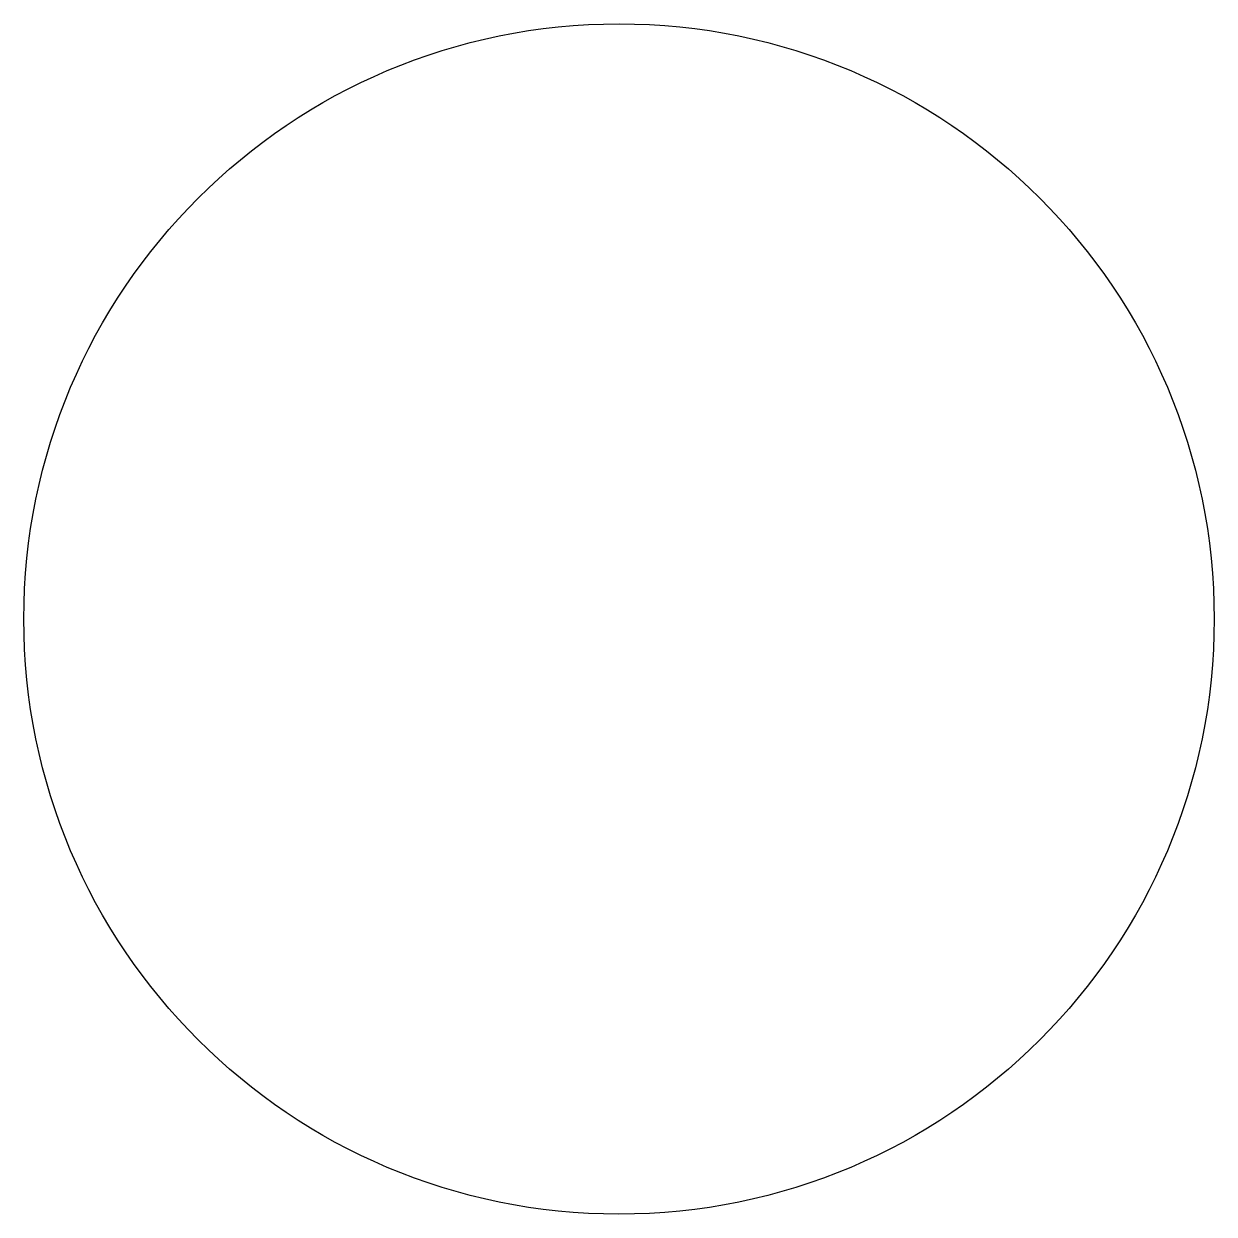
# Model space of a CAD drawing. Header units: metres. Extents: x -50 to 50, y -50 to 50.
import ezdxf

# ---------------------------------------------------------------- set-up
doc = ezdxf.new("R2010")
doc.units = ezdxf.units.M

msp = doc.modelspace()

# ---------------------------------------------------------------- linework, layer by layer
at = {"layer": 'PERFIL', "color": 1}
msp.add_circle((0, 0), 50, dxfattribs=at)

doc.saveas('drawing.dxf')
